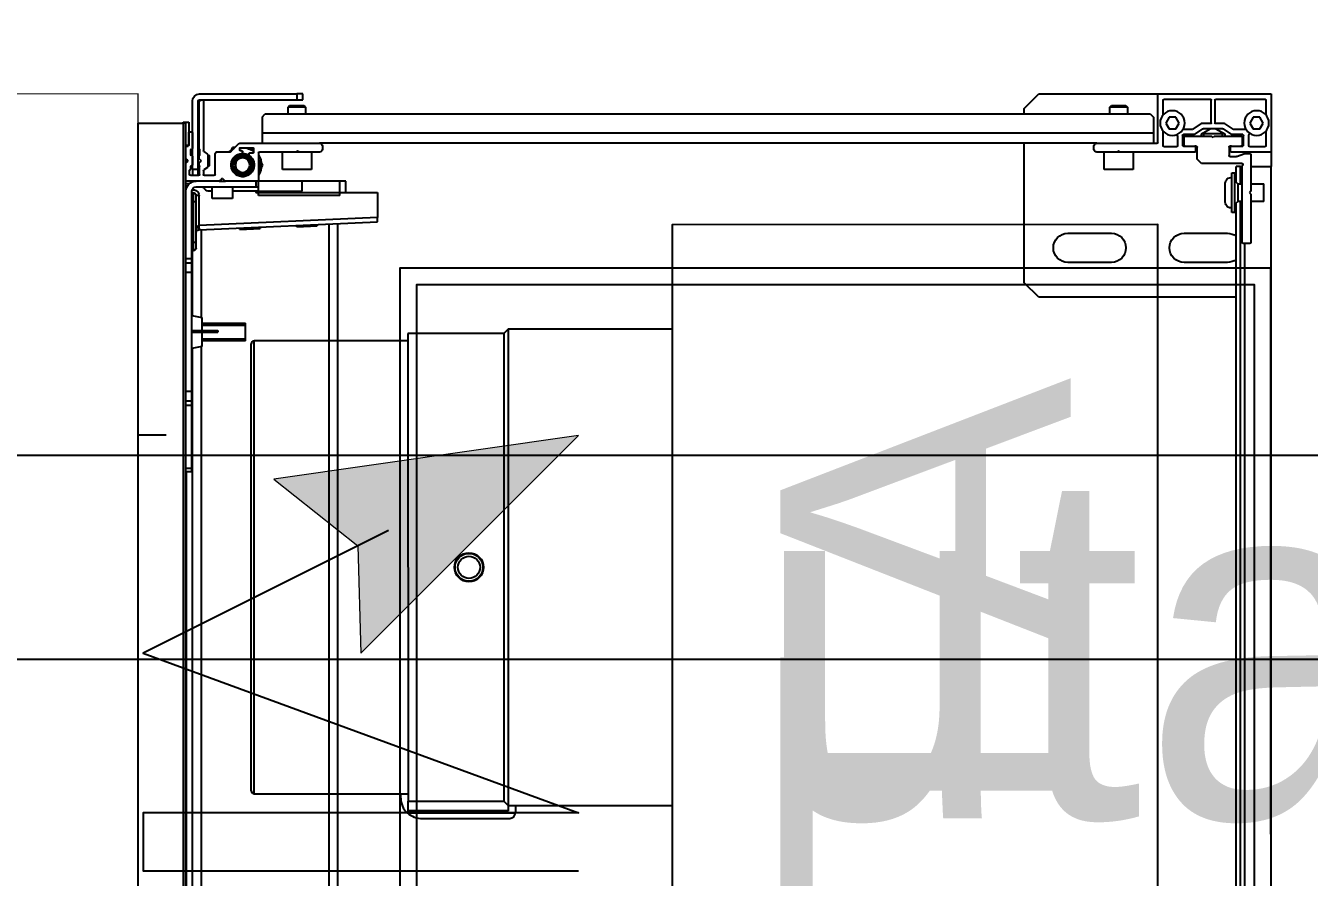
# Model space of a CAD drawing. Header units: millimetres. Extents: x 454430 to 532383, y -370512 to -310890.
# Drawn here: x 466973.1 to 467415.1, y -344412 to -344118.7 of the extents above; entities that cross this region are included whole.
import ezdxf
from ezdxf import colors
from ezdxf.entities.mleader import LeaderData, LeaderLine
from ezdxf.math import Vec2, Vec3

# ---------------------------------------------------------------- set-up
doc = ezdxf.new("R2010")
doc.units = ezdxf.units.MM
doc.linetypes.add('prlm_ef', pattern=[0.165, 0.1, -0.065])
doc.layers.add('_GAZELEC-BOITE INCORPO', color=36, linetype='Continuous', lineweight=18)
doc.layers.add('_GAZELEC-RESERVATION', color=1, linetype='Continuous', lineweight=18)
for name, color, linetype in [('_GAZELEC-EAU CHAUDE', 1, 'Continuous'), ('prlm-CHAUFF', 30, 'Continuous'), ('prlm-EAU-EF', 161, 'Continuous'), ('prlm-ELEC-CFO', 201, 'Continuous'), ('prlm-MOD', 64, 'Continuous'), ('prlm-VMC', 93, 'Continuous')]:
    doc.layers.add(name, color=color, linetype=linetype)
doc.layers.add('prlm-xpoly', color=7, linetype='Continuous', plot=False)
doc.styles.add('Arial', font='arial.ttf')
doc.styles.add('prlm-elec-cfo', font='comic.ttf', dxfattribs={"height": 12})
doc.styles.get("Standard").update_dxf_attribs({"font": 'arial.ttf'})
doc.dimstyles.new('200', dxfattribs={"dimtxt": 150, "dimasz": 25, "dimexe": 50, "dimexo": 50, "dimgap": 20, "dimtad": 1, "dimdec": 0, "dimlfac": 0.1, "dimdsep": 46, "dimtxsty": 'Arial', "dimblk1": 'DOTBLANK', "dimblk2": 'DOTBLANK', "dimsah": 1, "dimcen": 25, "dimclrd": 5, "dimclre": 5, "dimadec": 0, "dimazin": 0, "dimtfac": 1, "dimtdec": 0, "dimtmove": 0, "dimatfit": 3, "dimldrblk": 'DOTBLANK', "dimfxl": 50, "dimtolj": 1, "dimtzin": 0, "dimarcsym": 0})

# ---------------------------------------------------------------- blocks, each defined once
blk = doc.blocks.new('xi.uta')
at = {"layer": 'prlm-ELEC-CFO', "lineweight": 5}
blk.add_hatch(color=0, dxfattribs=at).paths.add_polyline_path([(-3, 6), (-0.103, 3.699), (0, 0), (7.5, 7.5)])
at = {"layer": 'prlm-ELEC-CFO', "color": 0, "lineweight": 5, "flags": 128}
blk.add_lwpolyline([(-3, 6), (-0.103, 3.699), (0, 0), (7.5, 7.5)], close=True, dxfattribs=at)
at = {"layer": 'prlm-ELEC-CFO', "color": 0}
blk.add_lwpolyline([(0.955, 4.227), (-7.5, 0), (7.5, -5.5), (-7.5, -5.5), (-7.5, -7.5), (7.5, -7.5)], dxfattribs=at)
blk = doc.blocks.new('MTI900_Alu_390')
at = {"layer": 'prlm-MOD', "color": 1, "linetype": 'Continuous'}
for p, q in [((-4.225, 0), (4.225, 0)), ((4.278, 0), (4.225, 0)), ((4.225, -0.07), (4.225, 0)), ((4.472, 0), (4.278, 0)), ((4.475, 0), (4.472, 0)), ((4.475, -0.003), (4.475, 0)), ((4.105, -0.025), (4.165, -0.025)), ((4.105, -0.025), (4.105, -0.07)), ((4.165, -0.07), (4.165, -0.025)), ((4.275, -0.003), (4.275, -0.137)), ((4.293, -0.021), (4.293, -0.074)), ((4.3467, -0.018), (4.296, -0.018)), ((4.355, -0.0385), (4.375, -0.0269)), ((4.355, -0.0615), (4.355, -0.0385)), ((4.375, -0.0269), (4.395, -0.0385)), ((4.395, -0.0385), (4.395, -0.0615)), ((4.454, -0.018), (4.4033, -0.018)), ((4.457, -0.191), (4.457, -0.021)), ((4.475, -0.387), (4.475, -0.003)), ((3.96, -0.073), (3.96, -0.097)), ((4.13, -0.07), (3.963, -0.07)), ((4.135, -0.075), (4.13, -0.07)), ((4.14, -0.07), (4.135, -0.075)), ((4.267, -0.07), (4.14, -0.07)), ((4.27, -0.0895), (4.27, -0.073)), ((4.296, -0.077), (4.3306, -0.077)), ((4.353, -0.0864), (4.353, -0.1286)), ((4.375, -0.0731), (4.355, -0.0615)), ((4.395, -0.0615), (4.375, -0.0731)), ((-4.105, -0.105), (4.105, -0.105)), ((-4.1, -0.12), (4.1, -0.12)), ((-3.96, -0.09), (3.96, -0.09)), ((3.775, -0.12), (3.775, -0.8)), ((3.963, -0.1), (4.229, -0.1)), ((4.067, -0.12), (4.067, -0.125)), ((4.067, -0.125), (4.203, -0.125)), ((4.067, -0.125), (4.067, -0.135)), ((4.105, -0.115), (4.095, -0.125)), ((4.105, -0.1), (4.105, -0.115)), ((4.165, -0.115), (4.105, -0.115)), ((4.165, -0.115), (4.165, -0.1)), ((4.165, -0.105), (4.225, -0.105)), ((4.175, -0.125), (4.165, -0.115)), ((4.17, -0.12), (4.225, -0.12)), ((4.203, -0.125), (4.203, -0.12)), ((4.203, -0.135), (4.203, -0.125)), ((4.225, -0.105), (4.225, -0.1)), ((4.225, -0.105), (4.225, -0.12)), ((4.235, -0.1), (4.235, -0.24)), ((4.26, -0.142), (4.26, -0.1205)), ((4.2602, -0.1195), (4.2698, -0.0905)), ((4.295, -0.137), (4.295, -0.098)), ((4.298, -0.095), (4.332, -0.095)), ((4.327, -0.1), (4.298, -0.1)), ((4.33, -0.195), (4.33, -0.103)), ((4.335, -0.098), (4.335, -0.1341)), ((4.3535, -0.1303), (4.3725, -0.1588)), ((3.895, -0.15), (3.895, -0.3)), ((3.995, -0.3), (3.995, -0.15)), ((4.067, -0.135), (4.203, -0.135)), ((4.1025, -0.158), (4.1675, -0.158)), ((4.292, -0.145), (4.263, -0.145)), ((4.278, -0.14), (4.292, -0.14)), ((4.295, -0.137), (4.295, -0.142)), ((4.3377, -0.16), (4.33, -0.16)), ((4.33, -0.1677), (4.3421, -0.1677)), ((4.3355, -0.1358), (4.3545, -0.1642)), ((4.3377, -0.16), (4.3377, -0.24)), ((4.355, -0.19), (4.3377, -0.16)), ((4.355, -0.1659), (4.355, -0.2341)), ((4.373, -0.1605), (4.373, -0.191)), ((4.33, -0.195), (4.325, -0.2)), ((4.325, -0.2), (4.33, -0.205)), ((4.33, -0.297), (4.33, -0.205)), ((4.3377, -0.24), (4.355, -0.21)), ((4.373, -0.209), (4.373, -0.2404)), ((4.454, -0.194), (4.376, -0.194)), ((4.376, -0.206), (4.454, -0.206)), ((4.457, -0.369), (4.457, -0.209)), ((4.235, -0.24), (4.25, -0.255)), ((4.25, -0.255), (4.292, -0.255)), ((4.275, -0.263), (4.275, -0.52)), ((4.292, -0.26), (4.278, -0.26)), ((4.295, -0.258), (4.295, -0.263)), ((4.295, -0.302), (4.295, -0.263)), ((4.33, -0.2323), (4.3421, -0.2323)), ((4.33, -0.24), (4.3377, -0.24)), ((4.3545, -0.2358), (4.335, -0.265)), ((4.335, -0.265), (4.335, -0.302)), ((4.373, -0.2404), (4.3535, -0.2697)), ((4.298, -0.3), (4.327, -0.3)), ((4.332, -0.305), (4.298, -0.305)), ((4.353, -0.2714), (4.353, -0.3036)), ((4.293, -0.326), (4.293, -0.369)), ((4.328, -0.323), (4.296, -0.323)), ((4.355, -0.3285), (4.375, -0.3169)), ((4.355, -0.3515), (4.355, -0.3285)), ((4.375, -0.3631), (4.355, -0.3515)), ((4.375, -0.3169), (4.395, -0.3285)), ((4.395, -0.3515), (4.375, -0.3631)), ((4.395, -0.3285), (4.395, -0.3515)), ((4.296, -0.372), (4.3467, -0.372)), ((4.305, -0.6), (4.305, -0.393)), ((4.308, -0.39), (4.472, -0.39)), ((4.4033, -0.372), (4.454, -0.372)), ((4.475, -0.8), (4.475, -0.387)), ((4.34, -0.405), (4.305, -0.405)), ((4.34, -0.405), (4.34, -3.475)), ((4.395, -0.405), (4.34, -0.405)), ((4.405, -0.415), (4.395, -0.405)), ((4.405, -0.415), (4.405, -3.465)), ((4.215, -0.475), (4.215, -0.575)), ((4.275, -0.475), (4.215, -0.475)), ((4.275, -0.52), (4.2779, -0.5229)), ((4.275, -0.52), (4.275, -0.53)), ((4.2779, -0.5271), (4.275, -0.53)), ((4.275, -0.53), (4.275, -0.6)), ((4.43, -0.495), (4.405, -0.495)), ((4.43, -0.495), (4.43, -0.555)), ((4.435, -0.5), (4.43, -0.495)), ((4.435, -0.55), (4.435, -0.5)), ((3.895, -0.55), (3.895, -0.7)), ((3.995, -0.7), (3.995, -0.55)), ((4.405, -0.555), (4.43, -0.555)), ((4.43, -0.555), (4.435, -0.55)), ((4.215, -0.575), (4.275, -0.575)), ((4.285, -0.61), (4.295, -0.61)), ((4.305, -0.6), (4.305, -3.277)), ((3.775, -0.8), (3.825, -0.85)), ((4.425, -0.85), (4.475, -0.8)), ((3.825, -0.85), (4.305, -0.85)), ((4.405, -0.85), (4.425, -0.85)), ((4.0071, -3.6913), (4.035, -3.077)), ((4.05, -3.077), (4.0221, -3.692)), ((4.035, -3.077), (4.05, -3.077)), ((4.1351, -3.077), (4.05, -3.077)), ((4.136, -3.497), (4.1351, -3.077)), ((4.0287, -3.215), (-0.1325, -3.215)), ((4.125, -3.207), (4.125, -3.487)), ((4.125, -3.207), (4.175, -3.207)), ((4.1353, -3.187), (4.175, -3.187)), ((4.175, -3.187), (4.175, -3.207)), ((4.175, -3.207), (4.175, -3.337)), ((4.0274, -3.245), (-0.1325, -3.245)), ((4.295, -3.267), (4.285, -3.267)), ((4.0173, -3.3556), (4.0205, -3.2854)), ((4.0255, -3.2857), (4.0205, -3.2854)), ((4.215, -3.305), (4.215, -3.405)), ((4.275, -3.305), (4.215, -3.305)), ((4.275, -3.277), (4.275, -3.3458)), ((4.305, -3.5528), (4.305, -3.277)), ((4.0173, -3.3556), (4.0223, -3.3558)), ((4.14, -3.337), (4.175, -3.337)), ((4.14, -3.487), (4.14, -3.337)), ((4.175, -3.337), (4.175, -3.487)), ((4.275, -3.3458), (4.275, -3.3582)), ((4.275, -3.3582), (4.275, -3.484)), ((4.2759, -3.3479), (4.2779, -3.3499)), ((4.2779, -3.3541), (4.2759, -3.3561)), ((4.43, -3.325), (4.405, -3.325)), ((4.43, -3.325), (4.43, -3.385)), ((4.435, -3.33), (4.43, -3.325)), ((4.435, -3.38), (4.435, -3.33)), ((4.455, -3.355), (4.455, -3.335)), ((4.455, -3.335), (4.475, -3.335)), ((4.455, -3.69), (4.455, -3.355)), ((4.475, -3.355), (4.455, -3.355)), ((4.475, -3.335), (4.475, -3.355)), ((4.475, -3.69), (4.475, -3.355)), ((4.405, -3.385), (4.43, -3.385)), ((4.43, -3.385), (4.435, -3.38)), ((4.215, -3.405), (4.275, -3.405)), ((4.0084, -3.5518), (4.0116, -3.4816)), ((4.0166, -3.4819), (4.0116, -3.4816)), ((4.125, -3.487), (4.14, -3.487)), ((4.14, -3.487), (4.155, -3.487)), ((4.14, -3.487), (4.14, -3.577)), ((4.155, -3.487), (4.175, -3.487)), ((4.155, -3.497), (4.155, -3.487)), ((4.175, -3.487), (4.175, -3.49)), ((4.175, -3.49), (4.175, -3.6008)), ((4.272, -3.487), (4.178, -3.487)), ((4.22, -3.4778), (4.23, -3.472)), ((4.23, -3.472), (4.24, -3.4778)), ((4.34, -3.475), (4.305, -3.475)), ((4.395, -3.475), (4.34, -3.475)), ((4.395, -3.475), (4.405, -3.465)), ((3.625, -3.532), (3.685, -3.532)), ((3.625, -3.532), (3.625, -3.682)), ((3.6311, -3.682), (3.6311, -3.532)), ((3.6789, -3.682), (3.6789, -3.532)), ((3.685, -3.682), (3.685, -3.532)), ((4.14, -3.4972), (4.136, -3.497)), ((4.155, -3.702), (4.155, -3.497)), ((4.175, -3.497), (4.155, -3.497)), ((4.195, -3.5614), (4.195, -3.5226)), ((4.268, -3.521), (4.2657, -3.521)), ((4.271, -3.507), (4.271, -3.518)), ((4.287, -3.504), (4.274, -3.504)), ((4.2854, -3.504), (4.29, -3.5066)), ((4.29, -3.549), (4.29, -3.507)), ((4.0084, -3.5518), (4.0134, -3.552)), ((4.115, -3.577), (4.115, -3.647)), ((4.155, -3.577), (4.115, -3.577)), ((4.2729, -3.542), (4.276, -3.542)), ((4.2769, -3.5821), (4.3041, -3.5549)), ((4.279, -3.545), (4.279, -3.549)), ((4.2906, -3.577), (4.2806, -3.5828)), ((4.282, -3.552), (4.287, -3.552)), ((4.2906, -3.5684), (4.2906, -3.577)), ((4.175, -3.6232), (4.175, -3.6008)), ((4.175, -3.6232), (4.175, -3.734)), ((4.1759, -3.6029), (4.1829, -3.6099)), ((4.1829, -3.6141), (4.1759, -3.6211)), ((4.276, -3.627), (4.276, -3.5842)), ((3.655, -3.6411), (3.655, -3.6275)), ((3.66, -3.6275), (3.655, -3.6275)), ((3.655, -3.717), (3.655, -3.6411)), ((3.66, -3.6411), (3.655, -3.6411)), ((3.66, -3.6411), (3.66, -3.6275)), ((3.66, -3.717), (3.66, -3.6411)), ((4.115, -3.647), (4.155, -3.647)), ((4.14, -3.647), (4.14, -3.6567)), ((4.195, -3.674), (4.195, -3.64)), ((4.198, -3.637), (4.266, -3.637)), ((4.2221, -3.6633), (4.2134, -3.6757)), ((4.2654, -3.662), (4.2246, -3.662)), ((4.227, -3.657), (4.225, -3.659)), ((4.265, -3.659), (4.225, -3.659)), ((4.225, -3.659), (4.225, -3.662)), ((4.263, -3.657), (4.227, -3.657)), ((4.2293, -3.657), (4.2293, -3.662)), ((4.2607, -3.657), (4.2607, -3.662)), ((4.265, -3.659), (4.263, -3.657)), ((4.265, -3.662), (4.265, -3.659)), ((4.2766, -3.6757), (4.2679, -3.6633)), ((3.6044, -3.685), (-0.15, -3.685)), ((3.605, -3.682), (3.598, -3.717)), ((3.655, -3.682), (3.605, -3.682)), ((3.705, -3.682), (3.66, -3.682)), ((3.712, -3.717), (3.705, -3.682)), ((4.0074, -3.685), (3.7056, -3.685)), ((3.935, -3.717), (3.935, -3.712)), ((3.965, -3.712), (3.935, -3.712)), ((3.945, -3.702), (3.965, -3.702)), ((3.965, -3.702), (4.105, -3.702)), ((3.965, -3.712), (3.965, -3.702)), ((3.965, -3.712), (3.965, -3.717)), ((4.105, -3.712), (3.965, -3.712)), ((4.007, -3.6925), (4.0071, -3.6913)), ((4.0071, -3.6913), (4.0221, -3.692)), ((4.0221, -3.692), (4.022, -3.6925)), ((4.0221, -3.692), (4.125, -3.692)), ((4.105, -3.702), (4.125, -3.702)), ((4.105, -3.712), (4.105, -3.702)), ((4.105, -3.717), (4.105, -3.712)), ((4.135, -3.712), (4.105, -3.712)), ((4.125, -3.692), (4.125, -3.702)), ((4.135, -3.712), (4.135, -3.717)), ((4.195, -3.722), (4.195, -3.693)), ((4.195, -3.695), (4.215, -3.695)), ((4.2109, -3.677), (4.198, -3.677)), ((4.198, -3.69), (4.2252, -3.69)), ((4.215, -3.695), (4.45, -3.695)), ((4.215, -3.695), (4.215, -3.715)), ((4.225, -3.69), (4.225, -3.695)), ((4.228, -3.692), (4.2367, -3.692)), ((4.2293, -3.69), (4.2293, -3.695)), ((4.2429, -3.6871), (4.2388, -3.6911)), ((4.2512, -3.6911), (4.2471, -3.6871)), ((4.2533, -3.692), (4.2625, -3.692)), ((4.2607, -3.69), (4.2607, -3.695)), ((4.265, -3.695), (4.265, -3.69)), ((4.2827, -3.69), (4.2653, -3.69)), ((4.452, -3.677), (4.2791, -3.677)), ((4.2855, -3.692), (4.445, -3.692)), ((4.455, -3.682), (4.455, -3.68)), ((-4.375, -3.737), (4.375, -3.737)), ((4.375, -3.747), (-4.375, -3.747)), ((-0.1667, -3.735), (3.175, -3.735)), ((-0.16, -3.715), (3.5984, -3.715)), ((3.175, -3.717), (3.185, -3.717)), ((3.175, -3.737), (3.175, -3.717)), ((3.185, -3.717), (3.4033, -3.717)), ((3.185, -3.717), (3.185, -3.737)), ((3.4033, -3.737), (3.4033, -3.717)), ((3.4033, -3.717), (3.4168, -3.717)), ((3.4168, -3.717), (3.45, -3.717)), ((3.4168, -3.717), (3.4168, -3.737)), ((3.45, -3.717), (3.86, -3.717)), ((3.45, -3.717), (3.45, -3.737)), ((3.7116, -3.715), (3.935, -3.715)), ((3.86, -3.717), (3.8932, -3.717)), ((3.86, -3.717), (3.86, -3.737)), ((3.8932, -3.717), (3.9067, -3.717)), ((3.8932, -3.737), (3.8932, -3.717)), ((3.9067, -3.717), (4.14, -3.717)), ((3.9067, -3.717), (3.9067, -3.737)), ((4.165, -3.7265), (4.165, -3.737)), ((4.175, -3.734), (4.175, -3.737)), ((4.215, -3.715), (4.195, -3.715)), ((4.198, -3.725), (4.212, -3.725)), ((4.215, -3.715), (4.45, -3.715)), ((4.215, -3.72), (4.2251, -3.72)), ((4.215, -3.722), (4.215, -3.72)), ((4.2249, -3.7161), (4.221, -3.72)), ((4.2287, -3.7161), (4.2249, -3.7161)), ((4.2595, -3.715), (4.231, -3.715)), ((4.2429, -3.7321), (4.2379, -3.737)), ((4.2486, -3.7335), (4.2414, -3.7335)), ((4.2521, -3.737), (4.2471, -3.7321)), ((4.2651, -3.7161), (4.2618, -3.7161)), ((4.269, -3.72), (4.2651, -3.7161)), ((4.2654, -3.72), (4.2826, -3.72)), ((4.342, -3.715), (4.2885, -3.715)), ((4.295, -3.734), (4.295, -3.73)), ((4.298, -3.727), (4.342, -3.727)), ((4.378, -3.727), (4.298, -3.727)), ((4.298, -3.727), (4.298, -3.737)), ((4.345, -3.724), (4.345, -3.718)), ((4.375, -3.737), (4.375, -3.747)), ((4.375, -3.747), (4.378, -3.747)), ((4.375, -3.792), (4.375, -3.747)), ((4.378, -3.747), (4.378, -3.727)), ((4.375, -3.902), (4.375, -3.792)), ((-4.375, -3.902), (4.375, -3.902))]:
    blk.add_line(p, q, dxfattribs=at)
at = {"layer": 'prlm-MOD', "color": 1, "ltscale": 50}
blk.add_lwpolyline([(3.3, -3.8058), (3.3, -3.902)], dxfattribs=at)
at = {"layer": 'prlm-MOD', "color": 1, "linetype": 'Continuous'}
for centre, radius in [((4.375, -0.05), 0.0425), ((4.375, -0.34), 0.0425), ((4.23, -3.542), 0.035), ((4.23, -3.542), 0.03), ((4.23, -3.542), 0.025)]:
    blk.add_circle(centre, radius, dxfattribs=at)
for centre, radius, start, end in [((4.278, -0.003), 0.003, 90, 180), ((4.472, -0.003), 0.003, 0, 90), ((4.296, -0.021), 0.003, 90, 180), ((4.3467, -0.021), 0.003, 84.5182, 90), ((4.4033, -0.021), 0.003, 90, 95.4818), ((4.454, -0.021), 0.003, 0, 90), ((3.963, -0.073), 0.003, 90, 180), ((4.267, -0.073), 0.003, 0, 90), ((4.296, -0.074), 0.003, 180, 270), ((4.3306, -0.067), 0.01, 270, 326.3475), ((3.945, -0.15), 0.05, 143.1301, 180), ((3.963, -0.097), 0.003, 180, 270), ((3.945, -0.15), 0.05, 0, 36.8699), ((4.232, -0.1), 0.003, 0, 180), ((4.263, -0.1205), 0.003, 161.5651, 180), ((4.267, -0.0895), 0.003, 341.5651, 0), ((4.298, -0.098), 0.003, 90, 180), ((4.298, -0.103), 0.003, 90, 180), ((4.327, -0.103), 0.003, 0, 90), ((4.332, -0.098), 0.003, 0, 90), ((4.356, -0.1286), 0.003, 180, 213.6901), ((4.1025, -0.138), 0.02, 171.3731, 270), ((4.1025, -0.133), 0.02, 185.7392, 187.1808), ((4.1675, -0.138), 0.02, 270, 8.6269), ((4.1675, -0.133), 0.02, 352.8192, 354.2608), ((4.263, -0.142), 0.003, 180, 270), ((4.278, -0.137), 0.003, 180, 270), ((4.292, -0.137), 0.003, 270, 0), ((4.292, -0.142), 0.003, 270, 0), ((4.338, -0.1341), 0.003, 180, 213.6901), ((4.352, -0.1659), 0.003, 0, 33.6901), ((4.37, -0.1605), 0.003, 0, 33.6901), ((4.376, -0.191), 0.003, 180, 270), ((4.376, -0.209), 0.003, 90, 180), ((4.454, -0.191), 0.003, 270, 0), ((4.454, -0.209), 0.003, 0, 90), ((4.278, -0.263), 0.003, 90, 180), ((4.292, -0.258), 0.003, 0, 90), ((4.292, -0.263), 0.003, 0, 90), ((4.352, -0.2341), 0.003, 326.3099, 0), ((3.945, -0.3), 0.05, 180, 0), ((4.298, -0.297), 0.003, 180, 270), ((4.298, -0.302), 0.003, 180, 270), ((4.327, -0.297), 0.003, 270, 0), ((4.332, -0.302), 0.003, 270, 0), ((4.356, -0.2714), 0.003, 146.3099, 180), ((4.296, -0.326), 0.003, 90, 180), ((4.328, -0.333), 0.01, 46.149, 90), ((4.296, -0.369), 0.003, 180, 270), ((4.308, -0.393), 0.003, 90, 180), ((4.3467, -0.369), 0.003, 270, 275.4818), ((4.4033, -0.369), 0.003, 264.5182, 270), ((4.454, -0.369), 0.003, 270, 0), ((4.472, -0.387), 0.003, 270, 0), ((3.945, -0.55), 0.05, 0, 180), ((4.2758, -0.525), 0.003, 315, 45), ((4.285, -0.6), 0.01, 180, 270), ((4.295, -0.6), 0.01, 270, 0), ((3.945, -0.7), 0.05, 180, 0), ((4.285, -3.277), 0.01, 90, 180), ((4.295, -3.277), 0.01, 0, 90), ((4.278, -3.3458), 0.003, 180, 225), ((4.278, -3.3582), 0.003, 135, 180), ((4.2758, -3.352), 0.003, 315, 45), ((4.178, -3.49), 0.003, 90, 180), ((4.23, -3.542), 0.065, 57.7958, 122.2042), ((4.23, -3.542), 0.06, 66.4435, 113.5565), ((4.272, -3.484), 0.003, 270, 0), ((4.23, -3.542), 0.04, 33.9272, 355.9994), ((4.2657, -3.518), 0.003, 213.9272, 270), ((4.23, -3.542), 0.04, 0, 33.9272), ((4.268, -3.518), 0.003, 270, 0), ((4.274, -3.507), 0.003, 90, 180), ((4.23, -3.542), 0.06, 0, 39.2965), ((4.23, -3.542), 0.065, 22.6199, 35.7758), ((4.287, -3.507), 0.003, 0, 90), ((4.2729, -3.545), 0.003, 90, 175.9994), ((4.23, -3.542), 0.04, 355.9994, 0), ((4.276, -3.545), 0.003, 0, 90), ((4.23, -3.542), 0.065, 315.0475, 333.838), ((4.282, -3.549), 0.003, 180, 270), ((4.287, -3.549), 0.003, 270, 0), ((4.23, -3.542), 0.06, 351.491, 0), ((4.302, -3.5528), 0.003, 315, 0), ((4.178, -3.6008), 0.003, 180, 225), ((4.178, -3.6232), 0.003, 135, 180), ((4.1808, -3.612), 0.003, 315, 45), ((4.279, -3.5842), 0.003, 135, 180), ((4.16, -3.6567), 0.02, 180, 230.1159), ((4.198, -3.64), 0.003, 90, 180), ((4.2246, -3.665), 0.003, 90, 145.008), ((4.2654, -3.665), 0.003, 34.992, 90), ((4.266, -3.627), 0.01, 270, 0), ((3.945, -3.712), 0.01, 90, 180), ((3.997, -3.692), 0.01, 270, 357.3974), ((4.125, -3.712), 0.02, 347.588, 90), ((4.125, -3.712), 0.01, 0, 90), ((4.14, -3.702), 0.035, 270, 0), ((4.14, -3.702), 0.015, 270, 0), ((4.1151, -3.7104), 0.05, 37.0861, 50.1159), ((4.198, -3.674), 0.003, 180, 270), ((4.198, -3.693), 0.003, 90, 180), ((4.2109, -3.674), 0.003, 270, 325.008), ((4.2252, -3.693), 0.003, 19.4712, 90), ((4.2367, -3.689), 0.003, 270, 315), ((4.245, -3.6892), 0.003, 45, 135), ((4.2533, -3.689), 0.003, 225, 270), ((4.2653, -3.693), 0.003, 90, 160.5288), ((4.2791, -3.674), 0.003, 214.992, 270), ((4.2827, -3.693), 0.003, 19.4712, 90), ((4.445, -3.682), 0.01, 270, 0), ((4.45, -3.69), 0.025, 270, 0), ((4.45, -3.69), 0.005, 270, 0), ((4.452, -3.68), 0.003, 0, 90), ((4.178, -3.734), 0.003, 180, 270), ((4.198, -3.722), 0.003, 180, 270), ((4.212, -3.722), 0.003, 270, 0), ((4.215, -3.715), 0.01, 353.9388, 0), ((4.2251, -3.717), 0.003, 270, 350.4059), ((4.231, -3.718), 0.003, 90, 170.4059), ((4.245, -3.7342), 0.003, 45, 135), ((4.2595, -3.718), 0.003, 9.5941, 90), ((4.2654, -3.717), 0.003, 189.5941, 270), ((4.275, -3.715), 0.01, 180, 186.0612), ((4.2826, -3.717), 0.003, 270, 350.4059), ((4.2885, -3.718), 0.003, 90, 170.4059), ((4.292, -3.734), 0.003, 270, 0), ((4.298, -3.73), 0.003, 90, 180), ((4.342, -3.718), 0.003, 0, 90), ((4.342, -3.724), 0.003, 270, 0)]:
    blk.add_arc(centre, radius, start, end, dxfattribs=at)
for centre, major_axis, ratio, start_param, end_param in [((3.997, -3.692), (-0.025, 0), 0.4, 1.570796, 3.096169), ((4.022, -3.6931), (-0.015, 0.0007), 0.045361, -1.568734, 0)]:
    blk.add_ellipse(centre, major_axis=major_axis, ratio=ratio, start_param=start_param, end_param=end_param, dxfattribs=at)
blk = doc.blocks.new('xi.uta-yzen-d')
at = {"layer": 'prlm-CHAUFF', "ltscale": 50}
for p, q in [((20.9, 35.02), (36.5, 35.02)), ((20.9, 35.02), (20.9, 29.72)), ((21, 35.12), (36.4, 35.12)), ((36.5, 29.72), (36.5, 35.02)), ((20.244, 29.72), (20.65, 29.72)), ((20.244, 29.72), (20.244, 26.02)), ((20.3, 29.72), (20.3, 26.27)), ((20.32, 29.72), (20.32, 26.27)), ((36.75, 29.72), (20.65, 29.72)), ((20.65, 29.72), (20.65, 26.42)), ((20.75, 29.97), (20.9, 29.97)), ((36.75, 26.42), (36.75, 29.72)), ((20.05, 29.216), (20.05, 26.22)), ((20.3, 28.42), (20.32, 28.42)), ((20.32, 28.07), (20.3, 28.07)), ((20.3, 27.693), (20.32, 27.693)), ((20.32, 27.343), (20.3, 27.343)), ((20.3, 27.293), (20.32, 27.293)), ((20.32, 27.193), (20.3, 27.193)), ((20.32, 26.27), (20.3, 26.27)), ((20.5, 26.27), (20.32, 26.27)), ((20.65, 26.42), (20.5, 26.27)), ((36.9, 26.27), (20.5, 26.27)), ((20.5, 26.27), (20.5, 20.62)), ((36.75, 26.42), (20.65, 26.42)), ((36.9, 26.27), (36.75, 26.42)), ((36.9, 20.62), (36.9, 26.27)), ((20.5, 26.02), (20.25, 26.02))]:
    blk.add_line(p, q, dxfattribs=at)
for points in [[(0, 30), (0, 0), (39, 0), (39, 30)], [(0.571, 29.429), (0.571, 0.571), (38.429, 0.571), (38.429, 29.429)], [(-40.5, 20.62), (-40.5, 3.9), (40.5, 3.9), (40.5, 20.62)]]:
    blk.add_lwpolyline(points, close=True, dxfattribs=at)
for radius in [0.5, 0.48, 0.38]:
    blk.add_circle((28.7, 27.62), radius, dxfattribs=at)
for centre, radius, start, end in [((21, 35.02), 0.1, 90, 180), ((36.4, 35.02), 0.1, 0, 90), ((20.825, 29.24), 0.776, 138.5248, 181.7675), ((20.75, 29.27), 0.7, 90, 136.2731), ((20.25, 26.22), 0.2, 180, 268.3239), ((20.25, 26.22), 0.2, 268.3239, 270)]:
    blk.add_arc(centre, radius, start, end, dxfattribs=at)
for centre, major_axis, ratio, start_param, end_param in [((20.75, 28.959), (-0.45, 0), 0.974723, 5.983927, 6.283185), ((20.75, 28.603), (-0.45, 0), 0.974723, 5.983927, 6.283185), ((21.55, 28.603), (-1.25, 0), 0.146694, 0, 0.179125)]:
    blk.add_ellipse(centre, major_axis=major_axis, ratio=ratio, start_param=start_param, end_param=end_param, dxfattribs=at)
blk.add_open_spline([(20.318, 29.391), (20.314, 29.379), (20.311, 29.366), (20.303, 29.324), (20.3, 29.294), (20.3, 29.265)], degree=3, knots=[0.8185803, 0.8185803, 0.8185803, 0.8185803, 0.875, 0.875, 1, 1, 1, 1], dxfattribs=at)
at = {"layer": 'prlm-CHAUFF', "ltscale": 50, "insert": (7.303, 16.894), "char_height": 10, "width": 139.79252, "attachment_point": 1}
blk.add_mtext('UTA', dxfattribs=at)
blk = doc.blocks.new('_DOTBLANK')
at = {"color": 0, "linetype": 'ByBlock'}
blk.add_line((-0.5, 0), (-1, 0), dxfattribs=at)
blk.add_circle((0, 0), 0.5, dxfattribs=at)
blk = doc.blocks.new('*D225')
at = {"layer": '_GAZELEC-BOITE INCORPO', "color": 5, "lineweight": -2, "transparency": 16777216}
for p, q in [((467626.71, -342192.31), (466178.68, -342192.31)), ((466228.68, -344241.78), (466228.68, -342217.31)), ((467626.71, -344266.78), (466178.68, -344266.78))]:
    blk.add_line(p, q, dxfattribs=at)
at = {"layer": '_GAZELEC-BOITE INCORPO', "color": 5, "lineweight": -2, "transparency": 16777216, "xscale": 25, "yscale": 25, "zscale": 25}
for p, rotation in [((466228.68, -342192.31), 90), ((466228.68, -344266.78), 270)]:
    blk.add_blockref('_DOTBLANK', p, dxfattribs=dict(at, rotation=rotation))
at = {"layer": '_GAZELEC-BOITE INCORPO', "color": 0, "transparency": 16777216, "insert": (466132.09, -343229.55), "char_height": 150, "attachment_point": 5, "rotation": 90, "style": 'Arial'}
blk.add_mtext('\\A1;207', dxfattribs=at)
blk = doc.blocks.new('*D226')
at = {"layer": '_GAZELEC-BOITE INCORPO', "color": 5, "lineweight": -2, "transparency": 16777216}
for p, q in [((466983.49, -342192.31), (465969.91, -342192.31)), ((466019.91, -344760.48), (466019.91, -342217.31)), ((466983.49, -344785.48), (465969.91, -344785.48))]:
    blk.add_line(p, q, dxfattribs=at)
at = {"layer": '_GAZELEC-BOITE INCORPO', "color": 5, "lineweight": -2, "transparency": 16777216, "xscale": 25, "yscale": 25, "zscale": 25}
for p, rotation in [((466019.91, -342192.31), 90), ((466019.91, -344785.48), 270)]:
    blk.add_blockref('_DOTBLANK', p, dxfattribs=dict(at, rotation=rotation))
at = {"layer": '_GAZELEC-BOITE INCORPO', "color": 0, "transparency": 16777216, "insert": (465923.32, -343488.9), "char_height": 150, "attachment_point": 5, "rotation": 90, "style": 'Arial'}
blk.add_mtext('\\A1;259', dxfattribs=at)

msp = doc.modelspace()

# ---------------------------------------------------------------- linework, layer by layer
at = {"layer": 'prlm-xpoly', "lineweight": 0}
msp.add_lwpolyline([(467011.99, -345042.28), (467011.88, -344142.22), (465614.27, -344143.31), (465614.27, -345042.22)], close=True, dxfattribs=at)

# ---------------------------------------------------------------- block references
at = {"layer": 'prlm-ELEC-CFO', "xscale": 10, "yscale": 10, "zscale": 10}
msp.add_blockref('xi.uta', (467088.49, -344334.85), dxfattribs=at)

# ---------------------------------------------------------------- texts
at = {"layer": 'prlm-ELEC-CFO', "lineweight": 20, "insert": (467335.34, -344332.59), "char_height": 120, "attachment_point": 5, "line_spacing_factor": 0.8, "style": 'prlm-elec-cfo', "bg_fill": 3, "box_fill_scale": 1.1, "bg_fill_color": 256, "bg_fill_transparency": 0}
msp.add_mtext('uta', dxfattribs=at)

# ---------------------------------------------------------------- dimensions: what is measured, and where the dimension line sits
at = {"layer": '_GAZELEC-BOITE INCORPO'}
dim = msp.add_linear_dim(base=(466019.91, -342192.31), p1=(467033.49, -344785.48), p2=(467033.49, -342192.31), angle=90, dimstyle='200', dxfattribs=at)
dim.commit()
dim.dimension.update_dxf_attribs({"geometry": '*D226', "text_midpoint": (465923.32, -343488.9)})

# ---------------------------------------------------------------- next in the draw order: linework, layer by layer
at = {"layer": '_GAZELEC-EAU CHAUDE', "linetype": 'prlm_ef'}
msp.add_open_spline([(467155.72, -344868.29), (467115.08, -344865.11), (467074.47, -344861.93), (467017.77, -344857.63), (467001.99, -344856.45), (466981.34, -344854.93), (466976.54, -344854.58), (466966.89, -344853.88), (466962.05, -344853.52), (466947.49, -344852.45), (466937.72, -344851.71), (466908.26, -344849.35), (466888.43, -344847.58), (466848.64, -344843.12), (466828.67, -344840.43), (466788.82, -344833.61), (466768.93, -344829.47), (466729.51, -344819.17), (466709.96, -344813), (466683.04, -344802.53), (466675.4, -344799.33), (466659.61, -344792.18), (466651.46, -344788.19), (466640.22, -344782.2), (466637.04, -344780.46), (466630.72, -344776.88), (466627.59, -344775.05), (466618.26, -344769.44), (466612.13, -344765.54), (466594.04, -344753.39), (466582.37, -344744.68), (466552.56, -344720.2), (466535.15, -344703.53), (466502.93, -344667.92), (466488.12, -344648.99), (466468.91, -344620.53), (466463.33, -344611.67), (466455.53, -344598.38), (466453.08, -344594.05), (466448.32, -344585.35), (466446.01, -344580.97), (466439.3, -344567.79), (466435.1, -344558.93), (466422.36, -344530.07), (466414.83, -344509.81), (466401.74, -344468.92), (466396.17, -344448.28), (466386.46, -344406.82), (466382.32, -344386), (466374.91, -344344.37), (466371.65, -344323.56), (466367.35, -344294.48), (466366.14, -344286.13), (466364.21, -344272.62), (466363.47, -344267.45), (466361.9, -344256.38), (466361.07, -344250.48), (466359.39, -344238.66), (466358.56, -344232.74), (466356.06, -344215), (466354.41, -344203.16), (466349.51, -344167.62), (466346.32, -344143.89), (466337.24, -344072.61), (466331.82, -344024.97), (466323.54, -343929.52), (466320.68, -343881.72), (466318.85, -343786.02), (466319.87, -343738.14), (466327.16, -343642.4), (466333.43, -343594.56), (466346.15, -343531.03), (466349.68, -343515.25), (466356.33, -343488.44), (466359.26, -343477.4), (466366.41, -343452.2), (466370.75, -343438.06), (466380.06, -343409.9), (466385.04, -343395.87), (466400.9, -343354), (466412.71, -343326.4), (466445.78, -343257.51), (466468.67, -343216.91), (466519.81, -343139.45), (466548.06, -343102.61), (466609.66, -343034.14), (466643.01, -343002.52), (466690.57, -342965), (466702.62, -342956.06), (466724.68, -342940.76), (466734.6, -342934.25), (466754.32, -342922.02), (466764.11, -342916.28), (466783.98, -342905.32), (466794.03, -342900.11), (466824.49, -342885.25), (466845.2, -342876.37), (466887.26, -342860.43), (466908.6, -342853.37), (466965.15, -342836.92), (467000.73, -342828.81), (467072.43, -342815.73), (467108.56, -342810.76), (467161.05, -342805.11), (467177.44, -342803.57), (467205.71, -342801.23), (467217.61, -342800.34), (467238.91, -342798.88), (467248.34, -342798.28), (467267.17, -342797.17), (467276.57, -342796.67), (467304.73, -342795.28), (467323.46, -342794.53), (467379.51, -342792.74), (467416.69, -342792.17), (467532.79, -342791.8), (467611.17, -342793.63), (467719.05, -342796.95), (467748.87, -342797.96), (467778.66, -342798.96)], degree=3, knots=[0, 0, 0, 0, 123.130732, 123.130732, 170.360628, 170.360628, 184.648964, 184.648964, 198.9373, 198.9373, 227.513972, 227.513972, 284.667315, 284.667315, 341.820658, 341.820658, 398.974002, 398.974002, 456.127345, 456.127345, 479.00044, 479.00044, 503.815308, 503.815308, 513.66858, 513.66858, 523.521852, 523.521852, 543.228396, 543.228396, 582.641484, 582.641484, 647.645798, 647.645798, 712.650113, 712.650113, 741.233791, 741.233791, 754.889852, 754.889852, 768.545913, 768.545913, 795.858035, 795.858035, 856.781332, 856.781332, 917.704628, 917.704628, 978.627925, 978.627925, 1039.551222, 1039.551222, 1064.143327, 1064.143327, 1079.450111, 1079.450111, 1096.960504, 1096.960504, 1114.470897, 1114.470897, 1149.491683, 1149.491683, 1219.533255, 1219.533255, 1359.6164, 1359.6164, 1499.699544, 1499.699544, 1639.782688, 1639.782688, 1779.865832, 1779.865832, 1826.226412, 1826.226412, 1858.725629, 1858.725629, 1900.454322, 1900.454322, 1942.183015, 1942.183015, 2025.640402, 2025.640402, 2154.273314, 2154.273314, 2282.906226, 2282.906226, 2411.539138, 2411.539138, 2453.942856, 2453.942856, 2487.54083, 2487.54083, 2519.71968, 2519.71968, 2551.89853, 2551.89853, 2616.256229, 2616.256229, 2680.613928, 2680.613928, 2784.942688, 2784.942688, 2889.271447, 2889.271447, 2936.694488, 2936.694488, 2971.237638, 2971.237638, 2998.740818, 2998.740818, 3026.243998, 3026.243998, 3081.250358, 3081.250358, 3191.263079, 3191.263079, 3426.226033, 3426.226033, 3516.238355, 3516.238355, 3516.238355, 3516.238355], dxfattribs=at)
msp.add_spline([(467157.23, -344815.15), (466948.51, -344795.28), (466600.58, -344659.77), (466458.78, -344252.79), (466673.46, -343760.06), (467031.6, -343572.57), (467404.06, -343611.72), (467656.4, -343960.18), (467687.13, -344315.08)], degree=3, dxfattribs=at)
at = {"layer": 'prlm-EAU-EF', "linetype": 'prlm_ef'}
for points in [[(469561.25, -337320.44), (469161, -337440.31), (468938.41, -337831.6), (468820.94, -338185.41), (468677.62, -338658.44), (468586.27, -339275.54), (468543.11, -339964.14), (468543.11, -340266.43), (468543.11, -341196.1), (468543.11, -342970.89), (468543.11, -344918.39), (468543.11, -345108.03), (468497.03, -345363.89), (467722.48, -345747.79), (467334.44, -345512.47), (467210.11, -345194.31), (467210.11, -344954.72)], [(469568.67, -337898.65), (469361.24, -337895.48), (469055.84, -338015.59), (468911.36, -338131.46), (468804.62, -338388.42), (468733.01, -338642.6), (468637.99, -339350.81), (468631.01, -339412.71), (468601.44, -340463.79), (468601.44, -341732.83), (468601.44, -344195.58), (468601.44, -346880.04), (468571.88, -349029.9), (468571.88, -349821.54), (468571.88, -349918.7), (468539.37, -350247.54), (468539.37, -350770.12), (468539.37, -350987.49), (468500.32, -351368.34), (467926.52, -352511.04), (467628.09, -353007.73), (467369.49, -353685.13), (467297.02, -354639.73)], [(469569.09, -337923.8), (469359.11, -337923.8), (469102.15, -338022.52), (468975.85, -338111.87), (468879.4, -338292.58), (468775.2, -338623.29), (468693.87, -339307.31), (468659.34, -339692.28), (468659.34, -340125.68), (468659.34, -341243.54), (468659.34, -343906.59), (468635.92, -346330.27), (468655.08, -347590.97), (468655.08, -349506.48), (468690.14, -349958.33), (468671.53, -350288.42), (468643.5, -350669.44), (468643.5, -350926.97), (468643.5, -351938.75), (468581.99, -353897.86), (468532.4, -355117.78), (468497.86, -356209.22), (468497.86, -358069.36), (468497.86, -359957.57), (468497.86, -360088.54), (468497.86, -360443.59), (468377.17, -361121.41), (468229.39, -361474.33), (467715.51, -362036.06), (467246.45, -362337.33), (466978.93, -362508.7), (466817.36, -362645.33), (466517.25, -362979.68), (466219.29, -363420.19), (466033.92, -363964.4), (466033.92, -364366.86), (466148.58, -364880.77), (466335.66, -365201.53), (466898.35, -365503.92), (467193.02, -365526.65)], [(467158.84, -344828.41), (466981.93, -344814.87), (466659.51, -344747.14), (466489.48, -344577.11), (466402.09, -344254.87), (466402.09, -343473.02), (466792.38, -342946.37), (467239.53, -342838.94), (467777.31, -342838.94)]]:
    msp.add_spline(points, degree=3, dxfattribs=at)
msp.add_open_spline([(467160.05, -344775.25), (467127.36, -344772.94), (467094.9, -344770.64), (467029.95, -344764.97), (466997.47, -344761.6), (466931.98, -344752.71), (466898.91, -344747.19), (466842.49, -344734.82), (466818.83, -344728.68), (466773.09, -344714.29), (466751.01, -344706.04), (466714.13, -344689.35), (466698.85, -344681.42), (466669.97, -344664.04), (466656.37, -344654.59), (466638.19, -344639.81), (466632.83, -344635.16), (466622.51, -344625.51), (466617.5, -344620.49), (466601.48, -344603.3), (466591.13, -344590.31), (466572.04, -344562.55), (466563.3, -344547.77), (466547.47, -344516.71), (466540.38, -344500.43), (466527.85, -344466.66), (466522.42, -344449.18), (466513.21, -344413.36), (466509.44, -344395.03), (466502.1, -344348.76), (466499.54, -344320.52), (466498.4, -344279.82), (466498.4, -344267.34), (466499.42, -344230.07), (466501.46, -344205.43), (466511.34, -344133.49), (466522.86, -344087.07), (466554.84, -343998.16), (466575.3, -343955.68), (466624.16, -343876.26), (466652.55, -343839.32), (466695.22, -343794.52), (466706.48, -343783.53), (466729.77, -343762.41), (466741.81, -343752.27), (466778.99, -343723.18), (466805.21, -343705.53), (466893.33, -343654.89), (466959.99, -343629.14), (467045.21, -343610.47), (467060.34, -343607.66), (467090.73, -343603.05), (467106.01, -343601.25), (467146.92, -343597.89), (467172.54, -343597.33), (467222.97, -343599.6), (467247.77, -343602.44), (467291.38, -343610.92), (467310.45, -343615.95), (467347.2, -343628.58), (467364.89, -343636.18), (467385.21, -343646.98), (467388.66, -343648.89), (467395.49, -343652.83), (467398.89, -343654.86), (467408.98, -343661.14), (467415.6, -343665.57), (467435.12, -343679.55), (467447.68, -343689.79), (467471.81, -343711.91), (467483.39, -343723.8), (467505.48, -343748.98), (467515.99, -343762.28), (467541.2, -343797.49), (467555.11, -343820.19), (467579.97, -343867.41), (467590.91, -343891.92), (467603.67, -343925.95), (467606.87, -343935.11), (467612.88, -343953.6), (467615.67, -343962.92), (467620.81, -343981.6), (467623.16, -343990.96), (467629.6, -344019.15), (467633.09, -344038.07), (467638.74, -344076.16), (467640.9, -344095.35), (467645.05, -344144.2), (467646.34, -344174.05), (467647.56, -344234.34), (467647.48, -344264.78), (467647.23, -344301.89), (467647.18, -344308.33), (467647.13, -344314.78)], degree=3, knots=[0, 0, 0, 0, 99.490302, 99.490302, 198.980604, 198.980604, 298.470906, 298.470906, 372.249807, 372.249807, 446.028708, 446.028708, 502.369058, 502.369058, 558.709408, 558.709408, 583.352357, 583.352357, 607.995305, 607.995305, 664.670672, 664.670672, 721.346038, 721.346038, 778.021405, 778.021405, 834.696771, 834.696771, 891.372138, 891.372138, 975.73399, 975.73399, 1013.047815, 1013.047815, 1087.675465, 1087.675465, 1233.757993, 1233.757993, 1379.840521, 1379.840521, 1525.923049, 1525.923049, 1575.80365, 1575.80365, 1625.684252, 1625.684252, 1725.445456, 1725.445456, 1945.94625, 1945.94625, 1992.883076, 1992.883076, 2039.819902, 2039.819902, 2118.670707, 2118.670707, 2197.521512, 2197.521512, 2261.849936, 2261.849936, 2326.178359, 2326.178359, 2339.463852, 2339.463852, 2352.749345, 2352.749345, 2379.32033, 2379.32033, 2432.462301, 2432.462301, 2485.604272, 2485.604272, 2538.746243, 2538.746243, 2620.366357, 2620.366357, 2701.986471, 2701.986471, 2731.794497, 2731.794497, 2761.966431, 2761.966431, 2792.138364, 2792.138364, 2852.482231, 2852.482231, 2912.826098, 2912.826098, 3005.10608, 3005.10608, 3097.386061, 3097.386061, 3116.704838, 3116.704838, 3116.704838, 3116.704838], dxfattribs=at)
at = {"layer": 'prlm-VMC'}
msp.add_lwpolyline([(467486.42, -344337.07), (466872.32, -344337.07)], dxfattribs=at)

# ---------------------------------------------------------------- next in the draw order: block references
at = {"layer": 'prlm-CHAUFF', "xscale": 10, "yscale": 10, "zscale": 10, "rotation": 90.00840387437017}
msp.add_blockref('xi.uta-yzen-d', (467401.99, -344592.22), dxfattribs=at)
at = {"layer": 'prlm-MOD', "xscale": -99.99999999999969, "yscale": 99.99999999999974, "zscale": 99.99999999999966, "rotation": 270.0001153397704}
msp.add_blockref('MTI900_Alu_390', (467401.99, -344589.72), dxfattribs=at)

# ---------------------------------------------------------------- next in the draw order: dimensions: what is measured, and where the dimension line sits
at = {"layer": '_GAZELEC-BOITE INCORPO'}
dim = msp.add_linear_dim(base=(466228.68, -342192.31), p1=(467676.71, -344266.78), p2=(467676.71, -342192.31), angle=90, dimstyle='200', dxfattribs=at)
dim.commit()
dim.dimension.update_dxf_attribs({"geometry": '*D225', "text_midpoint": (466132.09, -343229.55)})

# ---------------------------------------------------------------- next in the draw order: leaders
at = {"layer": '_GAZELEC-RESERVATION', "color": 6}
ml = msp.add_multileader_mtext('Standard', dxfattribs=at)
ml.set_content('résa n°54\\P300x800 en dalle haute', color=6)
ml.set_leader_properties()
ml.build(insert=Vec2(0, 0))
ml.multileader.update_dxf_attribs({"has_text_frame": 1, "arrow_head_size": 80, "scale": 20})
ctx = ml.context
ctx.base_point, ctx.scale, ctx.char_height, ctx.arrow_head_size, ctx.landing_gap_size, ctx.plane_origin = Vec3(466301.27, -343675.37), 20, 80, 80, 40, Vec3(460749.54, -343476.99)
notes = []
notes.append((ctx, [(0, (1, 1, 0), (467623.85, -343675.37), (-1, 0), 89.84, [(0, [(467573.28, -344472.8)], 0, [])])]))
ctx.mtext.insert, ctx.mtext.width, ctx.mtext.flow_direction = Vec3(466341.27, -343634.66), 1568.8504, 5
for ctx, leaders in notes:
    for number, flags, end, landing, length, lines in leaders:
        leader = LeaderData()
        leader.index, (leader.has_last_leader_line, leader.has_dogleg_vector, leader.attachment_direction) = number, flags
        leader.last_leader_point, leader.dogleg_vector, leader.dogleg_length = Vec3(end), Vec3(landing), length
        for number, points, colour, breaks in lines:
            line = LeaderLine()
            line.index, line.vertices, line.color, line.breaks = number, Vec3.list(points), colors.encode_raw_color(colour), breaks
            leader.lines.append(line)
        ctx.leaders.append(leader)

doc.saveas('drawing.dxf')
